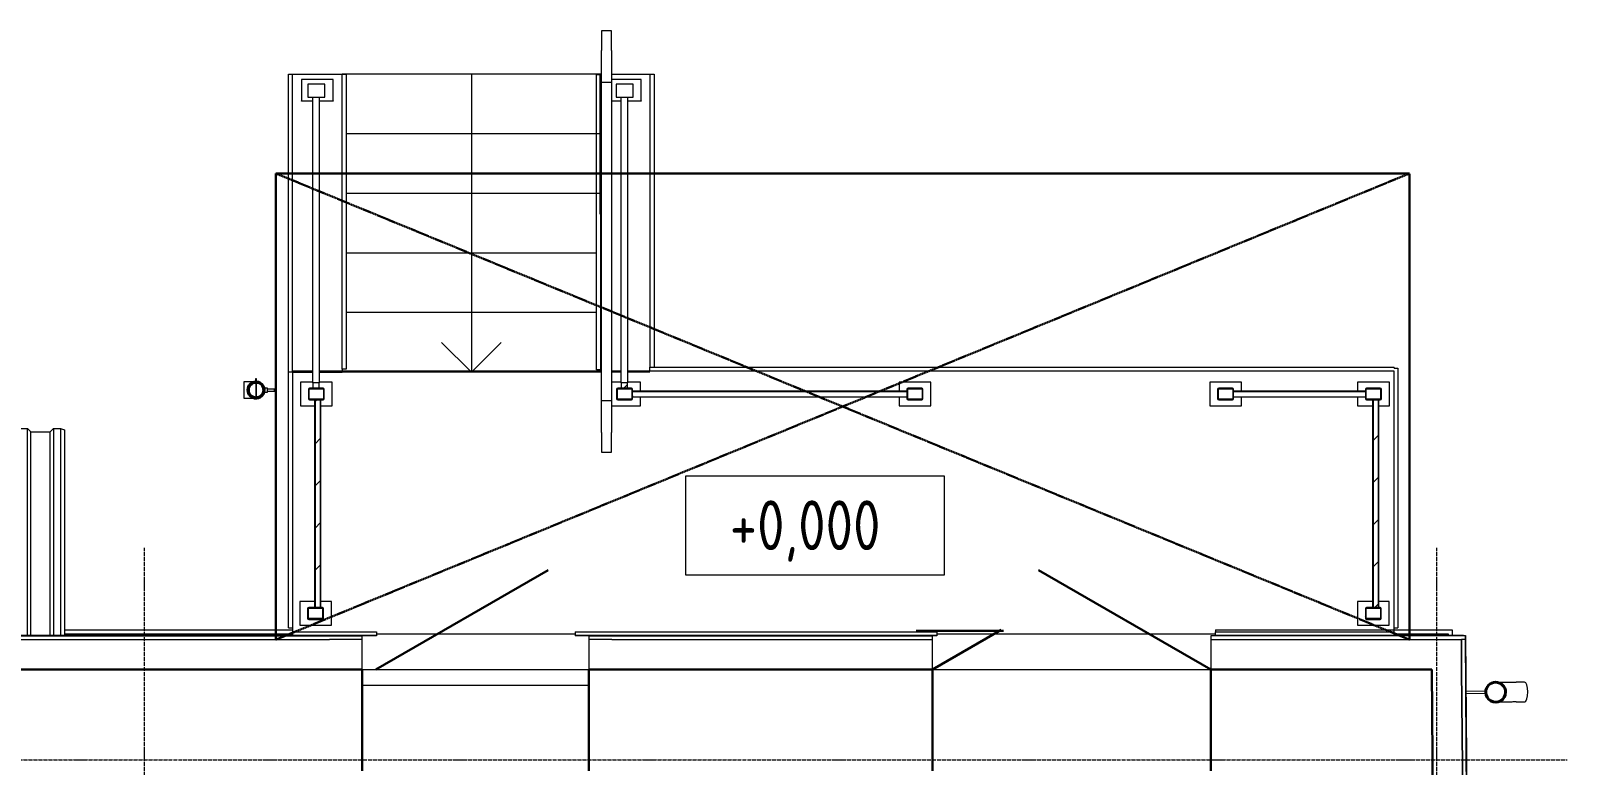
# Model space of a CAD drawing. Header units: millimetres. Extents: x 504091 to 2165846, y 135022 to 442887.
# Drawn here: x 754136 to 761863, y 313350 to 317045 of the extents above; entities that cross this region are included whole.
import ezdxf

# ---------------------------------------------------------------- set-up
doc = ezdxf.new("R2010")
doc.units = ezdxf.units.MM
for name, pattern in [('ADSK_Линия сетки', [25, 20, -2.5, 0, -2.5]), ('ADSK_Штриховая_ш3 п1_5', [4.5, 3, -1.5]), ('осеваяX2', [4, 2.5, -0.5, 0.5, -0.5])]:
    doc.linetypes.add(name, pattern=pattern)
for name, color, linetype, lineweight in [('Аннотация', 7, 'Continuous', 9), ('Двери', 7, 'Continuous', 20), ('Лестницы', 7, 'Continuous', 18), ('Обобщенные модели', 7, 'Continuous', 18), ('Ограждение', 7, 'Continuous', 18), ('Оси', 165, 'осеваяX2', 13), ('отметки', 7, 'Continuous', 20), ('Перекрытие', 7, 'Continuous', 18), ('Стены внутренние', 7, 'Continuous', 18), ('Стены наружные', 7, 'Continuous', 18), ('Стены несущие', 7, 'Continuous', 30), ('Стены отделка', 7, 'Continuous', 30), ('Стены штриховка', 7, 'Continuous', 18), ('Стрелки вверх', 7, 'Continuous', 18)]:
    doc.layers.add(name, color=color, linetype=linetype, lineweight=lineweight)
doc.layers.add('Линии', color=7, linetype='Continuous', lineweight=9, true_color=0x00a600)
doc.styles.add('ГОСТ 2.304', font='CS_Gost2304.shx')
pattern_1 = [(45, (0, 0), (-106.06602, 106.06602), [])]

# ---------------------------------------------------------------- blocks, each defined once
blk = doc.blocks.new('AC_Дверь_Однопольная_Стальная - 960х2080h ДН-3п-2587317-План 1-го этажа')
at = {"layer": 'Двери', "lineweight": 30}
blk.add_line((-500, 255), (366, 755), dxfattribs=at)
blk = doc.blocks.new('AC_Дверь_Двупольная_Стальная - 1360х2080h В_ДН-2л-2587304-План 1-го этажа')
at = {"layer": 'Двери', "lineweight": 30}
for p, q in [((700, 255), (-166, 755)), ((-700, 255), (-353.6, 455))]:
    blk.add_line(p, q, dxfattribs=at)
blk = doc.blocks.new('Водосток - Тип 1 _карниз больше 490мм_-5171559-План 1-го этажа')
at = {"layer": 'Обобщенные модели', "lineweight": 9}
h = blk.add_hatch(dxfattribs=at)
h.set_pattern_fill('FP_14', color=256, style=0, pattern_type=2)
h.set_pattern_definition([(134.537, (43058.06, -55833.66), (-106.91965, -105.20546), [])])
h.paths.add_polyline_path([(173.7, 148.9), (173.7, 171.1), (164.1, 191.2), (146.7, 205), (125, 210), (102.3, 204.3), (85.3, 190), (76.3, 171.1), (77.4, 146.5), (85.9, 128.8), (103.3, 115), (127.4, 110.6), (146.7, 115), (164.1, 128.8), (173.6, 148.5)])
at = {"layer": 'Обобщенные модели'}
for p, q in [((75, 306.2), (75, 263.6)), ((175, 263.6), (175, 306.2)), ((120, 109.1), (120, 11.1)), ((130, 11.1), (130, 109.1))]:
    blk.add_line(p, q, dxfattribs=at)
at = {"layer": 'Обобщенные модели', "flags": 128}
for points in [[(75, 173), (75, 174.3), (75, 177), (75, 179.8), (75, 182.9), (75, 186.2), (75, 189.7), (75, 193.4), (75, 197.2), (75, 201.3), (75, 205.5), (75, 209.9), (75, 214.4), (75, 219.1), (75, 224), (75, 229), (75, 234.1), (75, 239.3), (75, 244.6), (75, 250.1), (75, 255.6), (75, 261.3), (75, 263.6)], [(175, 263.6), (175, 258), (175, 252.4), (175, 246.9), (175, 241.5), (175, 236.2), (175, 231.1), (175, 226), (175, 221.1), (175, 216.4), (175, 211.8), (175, 207.3), (175, 203), (175, 198.9), (175, 194.9), (175, 191.2), (175, 187.6), (175, 184.3), (175, 181.1), (175, 178.1), (175, 175.4), (175, 173)]]:
    blk.add_lwpolyline(points, dxfattribs=at)
at = {"layer": 'Обобщенные модели'}
for start, end in [(90, 270), (270, 90)]:
    blk.add_arc((125, 160), 52, start, end, dxfattribs=at)
at = {"layer": 'Обобщенные модели', "lineweight": 40}
for start, end in [(90, 270), (270, 90)]:
    blk.add_arc((125, 160), 50, start, end, dxfattribs=at)
at = {"layer": 'Обобщенные модели'}
for start_param, end_param in [(4.712389, 6.283185), (3.141593, 4.712389)]:
    blk.add_ellipse((125, 306.2), major_axis=(-50, 0), ratio=0.309017, start_param=start_param, end_param=end_param, dxfattribs=at)
blk = doc.blocks.new('Roof Cladding - 833x50mm-V26-План 1-го этажа')
at = {"layer": 'Обобщенные модели'}
for p, q in [((47559.6, 44710.1), (47594.6, 44710.1)), ((47559.6, 43668.8), (47559.6, 44710.1)), ((47594.6, 44710.1), (47611.6, 44693.6)), ((47594.6, 43668.8), (47594.6, 44710.1)), ((47611.6, 44693.6), (47709.3, 44693.6)), ((47611.6, 43668.8), (47611.6, 44693.6)), ((47709.3, 44693.6), (47726.3, 44710.1)), ((47709.3, 43668.8), (47709.3, 44693.6)), ((47726.3, 44710.1), (47761.3, 44710.1)), ((47726.3, 43668.8), (47726.3, 44710.1)), ((47761.3, 44710.1), (47778.3, 44693.6)), ((47761.3, 43668.8), (47761.3, 44710.1)), ((47778.3, 44693.6), (47876, 44693.6)), ((47778.3, 43668.8), (47778.3, 44693.6)), ((47876, 44693.6), (47893, 44710.1)), ((47876, 43668.8), (47876, 44693.6)), ((47893, 44710.1), (47928, 44710.1)), ((47893, 43668.8), (47893, 44710.1)), ((47928, 44710.1), (47945, 44693.6)), ((47928, 43668.8), (47928, 44710.1)), ((47945, 44693.6), (48042.7, 44693.6)), ((47945, 43668.8), (47945, 44693.6)), ((48042.7, 44693.6), (48059.7, 44710.1)), ((48042.7, 43668.8), (48042.7, 44693.6)), ((48059.7, 44710.1), (48094.7, 44710.1)), ((48059.7, 43668.8), (48059.7, 44710.1)), ((48094.7, 44710.1), (48111.7, 44693.6)), ((48094.7, 43668.8), (48094.7, 44710.1)), ((48111.7, 44693.6), (48209.4, 44693.6)), ((48111.7, 43668.8), (48111.7, 44693.6)), ((48209.4, 44693.6), (48226.4, 44710.1)), ((48209.4, 43668.8), (48209.4, 44693.6)), ((48226.4, 44710.1), (48261.4, 44710.1)), ((48226.4, 43668.8), (48226.4, 44710.1)), ((48261.4, 44710.1), (48278.4, 44693.6)), ((48261.4, 43668.8), (48261.4, 44710.1)), ((48278.4, 44693.6), (48376.1, 44693.6)), ((48278.4, 43668.8), (48278.4, 44693.6)), ((48376.1, 44693.6), (48393.1, 44710.1)), ((48376.1, 43668.8), (48376.1, 44693.6)), ((48393.1, 44710.1), (48428.1, 44710.1)), ((48393.1, 44710.1), (48393.1, 43668.8)), ((48428.1, 44710.1), (48448.1, 44703.3)), ((48428.1, 44710.1), (48428.1, 43668.8)), ((48448.1, 44703.3), (48448.1, 43668.8))]:
    blk.add_line(p, q, dxfattribs=at)
blk = doc.blocks.new('TN_ПВС 125-82_Водосточная труба - TN_ПВС 125-82_Водосточная труба-V31-План 1-го этажа')
at = {"layer": 'Обобщенные модели', "lineweight": 9}
h = blk.add_hatch(dxfattribs=at)
h.set_pattern_fill('FP_21', color=256, style=0, pattern_type=2)
h.set_pattern_definition([(135, (44904.02, -49410.98), (-106.06602, -106.06602), [])])
h.paths.add_polyline_path([(41.1, 0), (35.6, 20.5), (19.4, 35.9), (-0.4, 41), (-21.9, 34.3), (-35.9, 19.4), (-41.1, 0), (-35.6, -20.5), (-19.4, -35.9), (0, -41.1), (22, -34.1), (35.9, -19.4), (41, -0.3)])
h.paths.add_polyline_path([(38.8, 0), (33.6, -19.4), (19.4, -33.6), (0, -38.8), (-21, -32), (-33.9, -18.4), (-38.8, 0), (-32.5, 20.5), (-19.4, 33.6), (0, 38.8), (20.5, 32.5), (33.6, 19.4), (38, 3.1)])
at = {"layer": 'Обобщенные модели', "lineweight": 40}
for radius, start, end in [(41.1, 360, 180), (41.1, 180, 360), (38.8, 0, 180), (38.8, 180, 0)]:
    blk.add_arc((0, 0), radius, start, end, dxfattribs=at)
blk = doc.blocks.new('_ Хомут универсальный - _ Хомут универсальный-V32-План 1-го этажа')
at = {"layer": 'Обобщенные модели'}
for p, q in [((-5, 93.3), (-5, 56.8)), ((5, 93.3), (-5, 93.3)), ((5, 56.8), (5, 93.3)), ((-43.2, 2.5), (-56.9, 2.5)), ((-56.9, 2.5), (-56.9, -2.1)), ((10, 56.8), (-10, 56.8)), ((-10, 56.8), (-10, 42.1)), ((10, 42.2), (10, 56.8)), ((-56.9, -2.1), (-43.2, -2.1))]:
    blk.add_line(p, q, dxfattribs=at)
for centre, radius, start, end in [((0, 0.1), 43.3, 182.99198, 76.58706), ((0, 0), 43.3, 103.34723, 176.68986), ((0, 0), 41, 151.03711, 178.96289), ((0, 0), 41, 121.03711, 148.96289), ((0, 0), 41, 91.03711, 118.96289), ((0, 0), 41, 61.03711, 88.96289), ((0, 0), 41, 31.03711, 58.96289), ((0, 0), 41, 1.03711, 28.96289), ((0, 0), 41, 181.03711, 208.96289), ((0, 0), 41, 211.03711, 238.96289), ((0, 0), 41, 241.03711, 268.96289), ((0, 0), 41, 271.03711, 298.96289), ((0, 0), 41, 301.03711, 328.96289), ((0, 0), 41, 331.03711, 358.96289)]:
    blk.add_arc(centre, radius, start, end, dxfattribs=at)
blk = doc.blocks.new('_ Водосточный слив с хомутом универсальным - _ Водосточный слив с хомутом универсальным-V33-План 1-го этажа')
at = {"layer": 'Обобщенные модели'}
for p, q in [((-13.7, 41.1), (-61, 41.1)), ((0, -38.8), (0, 38.8)), ((0, 38.8), (0, -38.8)), ((-61, -41.1), (-13.7, -41.1))]:
    blk.add_line(p, q, dxfattribs=at)
at = {"layer": 'Обобщенные модели', "flags": 128}
blk.add_lwpolyline([(-61, 41.1), (-61, 39.9), (-61, 36.4), (-61, 30.8), (-61, 23.3), (-61, 14.6), (-61, 5), (-61, -5), (-61, -14.6), (-61, -23.3), (-61, -30.8), (-61, -36.4), (-61, -39.9), (-61, -41.1)], dxfattribs=at)
at = {"layer": 'Обобщенные модели'}
for start, end in [(92.78011, 180), (180, 346.71603), (13.28397, 86.67726)]:
    blk.add_arc((0, 0), 43.6, start, end, dxfattribs=at)
blk = doc.blocks.new('Ограждение крыльца 3 - Ограждение крыльца 1-1930270-План 1-го этажа')
at = {"layer": 'Ограждение'}
h = blk.add_hatch(dxfattribs=at)
h.set_pattern_fill('FP_20', color=256, style=0, pattern_type=2)
h.set_pattern_definition(pattern_1)
h.paths.add_polyline_path([(49736.6, 44854.4), (49748.6, 44854.4), (49748.6, 44858.4), (49679.9, 44858.4), (49679.9, 44854.4), (49736.5, 44854.4)])
h.paths.add_polyline_path([(49674.2, 44860), (49678.2, 44860), (49678.2, 44908.7), (49674.2, 44908.7), (49674.2, 44873.3)])
h.paths.add_polyline_path([(49679.9, 44854.4), (49678.2, 44859), (49674.2, 44860), (49675.9, 44856)])
h.paths.add_polyline_path([(49754.2, 44860), (49754.2, 44908.7), (49750.2, 44908.7), (49750.2, 44860)])
h.paths.add_polyline_path([(49748.6, 44854.4), (49752.6, 44856), (49754.2, 44860), (49749.6, 44858.4)])
h.paths.add_polyline_path([(49679.9, 44914.4), (49679.9, 44910.4), (49748.6, 44910.4), (49748.6, 44914.4), (49696.9, 44914.4)])
h.paths.add_polyline_path([(49674.2, 44908.7), (49678.9, 44910.4), (49679.9, 44914.4), (49675.9, 44912.7), (49674.9, 44910.4)])
h.paths.add_polyline_path([(49754.2, 44908.7), (49752.6, 44912.7), (49748.6, 44914.4), (49750.2, 44909.7), (49752.6, 44909.1)])
h = blk.add_hatch(dxfattribs=at)
h.set_pattern_fill('FP_20', color=256, style=0, pattern_type=2)
h.set_pattern_definition(pattern_1)
h.paths.add_polyline_path([(51304.2, 44860), (51304.2, 44908.7), (51300.2, 44908.7), (51300.2, 44860)])
h.paths.add_polyline_path([(51298.6, 44854.4), (51302.6, 44856), (51304.2, 44860), (51299.6, 44858.4)])
h.paths.add_polyline_path([(51298.6, 44854.4), (51298.6, 44858.4), (51229.9, 44858.4), (51229.9, 44854.4)])
h.paths.add_polyline_path([(51224.2, 44860), (51228.2, 44860), (51228.2, 44908.7), (51224.2, 44908.7), (51224.2, 44869.7)])
h.paths.add_polyline_path([(51229.9, 44854.4), (51228.2, 44859), (51224.2, 44860), (51225.9, 44856), (51228.7, 44854.8)])
h.paths.add_polyline_path([(51298.6, 44914.4), (51229.9, 44914.4), (51229.9, 44910.4), (51298.6, 44910.4)])
h.paths.add_polyline_path([(51304.2, 44908.7), (51302.6, 44912.7), (51298.6, 44914.4), (51300.2, 44909.7), (51302.6, 44909.1)])
h.paths.add_polyline_path([(51224.2, 44908.7), (51228.9, 44910.4), (51229.9, 44914.4), (51225.9, 44912.7), (51224.9, 44910.4)])
h = blk.add_hatch(dxfattribs=at)
h.set_pattern_fill('FP_20', color=256, style=0, pattern_type=2)
h.set_pattern_definition(pattern_1)
h.paths.add_polyline_path([(51246.9, 44914.4), (51278.9, 44914.4), (51278.9, 44941.3), (51246.9, 44941.3)])
h = blk.add_hatch(dxfattribs=at)
h.set_pattern_fill('FP_20', color=256, style=0, pattern_type=2)
h.set_pattern_definition(pattern_1)
h.paths.add_polyline_path([(52689.9, 44854.4), (52758.6, 44854.4), (52758.6, 44858.4), (52689.9, 44858.4)])
h.paths.add_polyline_path([(52684.2, 44860), (52688.2, 44860), (52688.2, 44908.7), (52684.2, 44908.7), (52684.2, 44869.5)])
h.paths.add_polyline_path([(52689.9, 44854.4), (52688.2, 44859), (52684.2, 44860), (52685.9, 44856)])
h.paths.add_polyline_path([(52764.2, 44860), (52764.2, 44908.7), (52760.2, 44908.7), (52760.2, 44860)])
h.paths.add_polyline_path([(52758.6, 44854.4), (52762.6, 44856), (52764.2, 44860), (52759.6, 44858.4)])
h.paths.add_polyline_path([(52758.6, 44914.4), (52689.9, 44914.4), (52689.9, 44910.4), (52758.6, 44910.4)])
h.paths.add_polyline_path([(52764.2, 44908.7), (52762.6, 44912.7), (52758.6, 44914.4), (52760.2, 44909.7)])
h.paths.add_polyline_path([(52684.2, 44908.7), (52688.9, 44910.4), (52689.9, 44914.4), (52685.9, 44912.7), (52684.9, 44910.4)])
h = blk.add_hatch(dxfattribs=at)
h.set_pattern_fill('FP_20', color=256, style=0, pattern_type=2)
h.set_pattern_definition(pattern_1)
h.paths.add_polyline_path([(55026.9, 44854.4), (55064.5, 44854.4), (55064.5, 44858.4), (54995.8, 44858.4), (54995.8, 44854.4), (55026.7, 44854.4)])
h.paths.add_polyline_path([(55070.1, 44860), (55070.1, 44908.7), (55066.1, 44908.7), (55066.1, 44860)])
h.paths.add_polyline_path([(55064.5, 44854.4), (55068.5, 44856), (55070.1, 44860), (55065.5, 44858.4)])
h.paths.add_polyline_path([(54990.1, 44860), (54994.1, 44860), (54994.1, 44908.7), (54990.1, 44908.7), (54990.1, 44869.7)])
h.paths.add_polyline_path([(54995.8, 44854.4), (54994.1, 44859), (54990.1, 44860), (54991.8, 44856), (54994.6, 44854.8)])
h.paths.add_polyline_path([(54995.8, 44914.4), (54995.8, 44910.4), (55064.5, 44910.4), (55064.5, 44914.4), (55014.5, 44914.4)])
h.paths.add_polyline_path([(54990.1, 44908.7), (54994.7, 44910.4), (54994.6, 44913.9), (54991.8, 44912.7), (54990.8, 44910.4)])
h.paths.add_polyline_path([(55070.1, 44908.7), (55068.5, 44912.7), (55064.5, 44914.4), (55066.1, 44909.7)])
h = blk.add_hatch(dxfattribs=at)
h.set_pattern_fill('FP_20', color=256, style=0, pattern_type=2)
h.set_pattern_definition(pattern_1)
h.paths.add_polyline_path([(49735.2, 43809.3), (49735.2, 44854.4), (49708.2, 44854.4), (49708.2, 43809.3)])
h = blk.add_hatch(dxfattribs=at)
h.set_pattern_fill('FP_20', color=256, style=0, pattern_type=2)
h.set_pattern_definition(pattern_1)
h.paths.add_polyline_path([(55028, 43809.3), (55055, 43809.3), (55055, 44854.4), (55028, 44854.4), (55028, 44010.3)])
h = blk.add_hatch(dxfattribs=at)
h.set_pattern_fill('FP_20', color=256, style=0, pattern_type=2)
h.set_pattern_definition(pattern_1)
h.paths.add_polyline_path([(49736.6, 43750.9), (49744.3, 43750.9), (49744.3, 43754.9), (49675.6, 43754.9), (49675.6, 43750.9), (49736.6, 43750.9)])
h.paths.add_polyline_path([(49749.9, 43756.5), (49749.9, 43805.2), (49745.9, 43805.2), (49745.9, 43756.5)])
h.paths.add_polyline_path([(49744.3, 43750.9), (49748.3, 43752.5), (49749.9, 43756.5), (49745.3, 43754.9)])
h.paths.add_polyline_path([(49669.9, 43756.5), (49673.9, 43756.5), (49673.9, 43805.2), (49669.9, 43805.2), (49669.9, 43794.6)])
h.paths.add_polyline_path([(49675.6, 43750.9), (49673.9, 43755.5), (49669.9, 43756.5), (49671.6, 43752.5), (49674.4, 43751.4)])
h.paths.add_polyline_path([(49744.3, 43810.9), (49735.2, 43810.4), (49734.2, 43809.3), (49708.2, 43809.3), (49707.1, 43810.9), (49675.6, 43810.9), (49675.6, 43806.9), (49744.3, 43806.9), (49744.3, 43809.3)])
h.paths.add_polyline_path([(49749.9, 43805.2), (49748.1, 43809.3), (49744.3, 43810.9), (49745.9, 43806.3)])
h.paths.add_polyline_path([(49669.9, 43805.2), (49674.5, 43806.9), (49675.6, 43810.9), (49671.6, 43809.2), (49670.6, 43806.9)])
h = blk.add_hatch(dxfattribs=at)
h.set_pattern_fill('FP_20', color=256, style=0, pattern_type=2)
h.set_pattern_definition(pattern_1)
h.paths.add_polyline_path([(55069.7, 43756.5), (55069.7, 43805.2), (55065.7, 43805.2), (55065.7, 43756.5)])
h.paths.add_polyline_path([(55064.1, 43750.9), (55068.1, 43752.5), (55069.7, 43756.5), (55065.1, 43754.9)])
h.paths.add_polyline_path([(55064.1, 43750.9), (55064.1, 43754.9), (54995.4, 43754.9), (54995.4, 43750.9), (55014.5, 43750.9)])
h.paths.add_polyline_path([(54989.7, 43756.5), (54993.7, 43756.5), (54993.7, 43805.2), (54989.7, 43805.2)])
h.paths.add_polyline_path([(54995.4, 43750.9), (54993.7, 43755.5), (54989.7, 43756.5), (54991.4, 43752.5), (54994.2, 43751.4)])
h.paths.add_polyline_path([(55064.1, 43810.9), (55055, 43810.4), (55054, 43809.3), (55028, 43809.3), (55026.9, 43810.9), (54995.4, 43810.9), (54995.4, 43806.9), (55064.1, 43806.9), (55064.1, 43809.3)])
h.paths.add_polyline_path([(55069.7, 43805.2), (55067.9, 43809.3), (55064.1, 43810.9), (55065.7, 43806.3), (55068.1, 43805.7)])
h.paths.add_polyline_path([(54989.7, 43805.2), (54994.3, 43806.9), (54994.2, 43810.4), (54991.4, 43809.2), (54990.4, 43806.9)])
for p, q in [((51198.9, 46711.6), (51148.9, 46711.6)), ((51148.9, 46711.6), (51148.9, 46611.6)), ((51198.9, 46611.6), (51198.9, 46711.6)), ((51148.9, 46451.6), (51148.9, 46611.6)), ((51198.9, 46611.6), (51198.9, 46451.6)), ((49798.3, 46466.6), (49638.9, 46466.6)), ((49638.9, 46466.6), (49638.9, 46359.7)), ((49756.7, 46442.8), (49671.6, 46442.8)), ((49671.6, 46442.8), (49671.6, 46377.3)), ((49756.7, 46377.3), (49756.7, 46442.8)), ((49798.3, 46359.7), (49798.3, 46466.6)), ((51148.9, 44851.3), (51148.9, 46451.6)), ((51198.9, 46451.6), (51148.9, 46451.6)), ((51348.3, 46466.6), (51198.9, 46466.6)), ((51198.9, 46451.6), (51198.9, 44851.3)), ((51306.7, 46442.8), (51221.6, 46442.8)), ((51221.6, 46442.8), (51221.6, 46377.3)), ((51306.7, 46377.3), (51306.7, 46442.8)), ((51348.3, 46359.7), (51348.3, 46466.6)), ((49671.6, 46377.3), (49756.7, 46377.3)), ((49696.9, 44941.3), (49696.9, 46377.3)), ((49728.9, 46377.3), (49728.9, 44941.3)), ((51221.6, 46377.3), (51306.7, 46377.3)), ((51246.9, 44941.3), (51246.9, 46377.3)), ((51278.9, 46377.3), (51278.9, 44941.3)), ((49638.9, 46359.7), (49696.9, 46359.7)), ((49638.9, 46357), (49638.9, 46359.7)), ((49696.9, 46357), (49638.9, 46357)), ((49728.9, 46359.7), (49798.3, 46359.7)), ((49798.3, 46357), (49728.9, 46357)), ((49798.3, 46359.7), (49798.3, 46357)), ((51198.9, 46359.7), (51246.9, 46359.7)), ((51246.9, 46357), (51198.9, 46357)), ((51278.9, 46359.7), (51348.3, 46359.7)), ((51348.3, 46357), (51278.9, 46357)), ((51348.3, 46359.7), (51348.3, 46357)), ((49696.9, 44944.4), (49634.9, 44944.4)), ((49634.9, 44944.4), (49634.9, 44824.4)), ((49794.2, 44944.4), (49728.9, 44944.4)), ((49794.2, 44824.4), (49794.2, 44944.4)), ((51246.9, 44944.4), (51198.9, 44944.4)), ((51344.2, 44944.4), (51278.9, 44944.4)), ((51304.4, 44899.5), (51304.4, 44895.4)), ((51304.4, 44899.5), (52684.2, 44899.5)), ((51304.4, 44874.5), (51304.4, 44895.4)), ((52684.2, 44895.4), (51304.4, 44895.4)), ((51344.2, 44899.4), (51344.2, 44944.4)), ((52804.2, 44944.4), (52644.9, 44944.4)), ((52644.9, 44944.4), (52644.9, 44899.4)), ((52804.2, 44824.4), (52804.2, 44944.4)), ((54366.3, 44944.4), (54206.9, 44944.4)), ((54206.9, 44944.4), (54206.9, 44824.4)), ((54326.3, 44899.5), (54990.1, 44899.5)), ((54990.1, 44895.4), (54326.3, 44895.4)), ((54366.3, 44899.4), (54366.3, 44944.4)), ((55110.1, 44944.4), (54950.7, 44944.4)), ((54950.7, 44944.4), (54950.7, 44899.4)), ((55110.1, 44824.4), (55110.1, 44944.4)), ((49634.9, 44824.4), (49706.8, 44824.4)), ((49706.7, 43810.9), (49706.7, 44854.4)), ((49736.6, 44824.4), (49794.2, 44824.4)), ((49736.7, 43809.3), (49736.7, 44854.4)), ((51148.9, 44691.3), (51148.9, 44851.3)), ((51148.9, 44851.3), (51198.9, 44851.3)), ((51198.9, 44851.3), (51198.9, 44691.3)), ((51198.9, 44824.4), (51344.2, 44824.4)), ((51304.4, 44874.5), (51304.4, 44869.5)), ((51304.4, 44869.5), (52684.2, 44869.5)), ((51344.2, 44824.4), (51344.2, 44869.7)), ((52644.9, 44869.7), (52644.9, 44824.4)), ((52644.9, 44824.4), (52804.2, 44824.4)), ((54206.9, 44824.4), (54366.3, 44824.4)), ((54326.3, 44869.5), (54990.1, 44869.5)), ((54366.3, 44824.4), (54366.3, 44869.7)), ((54950.7, 44869.7), (54950.7, 44824.4)), ((54950.7, 44824.4), (55026.6, 44824.4)), ((55026.5, 43810.9), (55026.5, 44854.4)), ((55056.4, 44824.4), (55110.1, 44824.4)), ((55056.5, 43809.3), (55056.5, 44854.4)), ((51148.9, 44691.3), (51148.9, 44591.3)), ((51198.9, 44591.3), (51198.9, 44691.3)), ((51148.9, 44591.3), (51198.9, 44591.3)), ((49706.8, 43840.9), (49630.5, 43840.9)), ((49630.5, 43840.9), (49630.5, 43720.9)), ((49789.9, 43840.9), (49736.6, 43840.9)), ((49789.9, 43720.9), (49789.9, 43840.9)), ((55026.6, 43840.9), (54950.3, 43840.9)), ((54950.3, 43840.9), (54950.3, 43720.9)), ((55109.7, 43840.9), (55056.4, 43840.9)), ((55109.7, 43720.9), (55109.7, 43840.9)), ((49630.5, 43720.9), (49789.9, 43720.9)), ((54950.3, 43720.9), (55109.7, 43720.9))]:
    blk.add_line(p, q, dxfattribs=at)
at = {"layer": 'Ограждение', "lineweight": 18}
for p, q in [((49674.2, 44908.7), (49674.2, 44860)), ((49678.2, 44860), (49678.2, 44908.7)), ((49748.6, 44914.4), (49679.9, 44914.4)), ((49679.9, 44910.4), (49748.6, 44910.4)), ((49696.9, 44941.3), (49696.9, 44914.4)), ((49728.9, 44941.3), (49696.9, 44941.3)), ((49696.9, 44914.4), (49728.9, 44914.4)), ((49728.9, 44914.4), (49728.9, 44941.3)), ((49750.2, 44908.7), (49750.2, 44860)), ((49754.2, 44860), (49754.2, 44908.7)), ((51224.2, 44908.7), (51224.2, 44860)), ((51228.2, 44860), (51228.2, 44908.7)), ((51298.6, 44914.4), (51229.9, 44914.4)), ((51229.9, 44910.4), (51298.6, 44910.4)), ((51246.9, 44941.3), (51246.9, 44914.4)), ((51278.9, 44941.3), (51246.9, 44941.3)), ((51246.9, 44914.4), (51278.9, 44914.4)), ((51278.9, 44914.4), (51278.9, 44941.3)), ((51300.2, 44908.7), (51300.2, 44860)), ((51304.2, 44860), (51304.2, 44908.7)), ((52684.2, 44908.7), (52684.2, 44860)), ((52688.2, 44860), (52688.2, 44908.7)), ((52758.6, 44914.4), (52689.9, 44914.4)), ((52689.9, 44910.4), (52758.6, 44910.4)), ((52760.2, 44908.7), (52760.2, 44860)), ((52764.2, 44860), (52764.2, 44908.7)), ((54246.3, 44908.7), (54246.3, 44860)), ((54250.3, 44860), (54250.3, 44908.7)), ((54320.6, 44914.4), (54252, 44914.4)), ((54252, 44910.4), (54320.6, 44910.4)), ((54322.3, 44908.7), (54322.3, 44860)), ((54326.3, 44860), (54326.3, 44908.7)), ((54990.1, 44908.7), (54990.1, 44860)), ((54994.1, 44860), (54994.1, 44908.7)), ((55064.5, 44914.4), (54995.8, 44914.4)), ((54995.8, 44910.4), (55064.5, 44910.4)), ((55066.1, 44908.7), (55066.1, 44860)), ((55070.1, 44860), (55070.1, 44908.7)), ((49748.6, 44858.4), (49679.9, 44858.4)), ((49679.9, 44854.4), (49748.6, 44854.4)), ((49735.2, 44854.4), (49708.2, 44854.4)), ((49708.2, 44854.4), (49708.2, 43809.3)), ((49735.2, 43809.3), (49735.2, 44854.4)), ((51298.6, 44858.4), (51229.9, 44858.4)), ((51229.9, 44854.4), (51298.6, 44854.4)), ((52758.6, 44858.4), (52689.9, 44858.4)), ((52689.9, 44854.4), (52758.6, 44854.4)), ((54320.6, 44858.4), (54252, 44858.4)), ((54252, 44854.4), (54320.6, 44854.4)), ((55064.5, 44858.4), (54995.8, 44858.4)), ((54995.8, 44854.4), (55064.5, 44854.4)), ((55055, 44854.4), (55028, 44854.4)), ((55028, 44854.4), (55028, 43809.3)), ((55055, 43809.3), (55055, 44854.4)), ((49669.9, 43805.2), (49669.9, 43756.5)), ((49673.9, 43756.5), (49673.9, 43805.2)), ((49744.3, 43810.9), (49675.6, 43810.9)), ((49675.6, 43806.9), (49744.3, 43806.9)), ((49744.3, 43754.9), (49675.6, 43754.9)), ((49675.6, 43750.9), (49744.3, 43750.9)), ((49708.2, 43809.3), (49735.2, 43809.3)), ((49745.9, 43805.2), (49745.9, 43756.5)), ((49749.9, 43756.5), (49749.9, 43805.2)), ((54989.7, 43805.2), (54989.7, 43756.5)), ((54993.7, 43756.5), (54993.7, 43805.2)), ((55064.1, 43810.9), (54995.4, 43810.9)), ((54995.4, 43806.9), (55064.1, 43806.9)), ((55064.1, 43754.9), (54995.4, 43754.9)), ((54995.4, 43750.9), (55064.1, 43750.9)), ((55028, 43809.3), (55055, 43809.3)), ((55065.7, 43805.2), (55065.7, 43756.5)), ((55069.7, 43756.5), (55069.7, 43805.2))]:
    blk.add_line(p, q, dxfattribs=at)
for centre, radius, start, end in [((49679.9, 44908.7), 5.66, 90, 180), ((49679.9, 44908.7), 1.66, 90, 180), ((49748.6, 44908.7), 5.66, 0, 90), ((49748.6, 44908.7), 1.66, 0, 90), ((51229.9, 44908.7), 5.66, 90, 180), ((51229.9, 44908.7), 1.66, 90, 180), ((51298.6, 44908.7), 5.66, 0, 90), ((51298.6, 44908.7), 1.66, 0, 90), ((52689.9, 44908.7), 5.66, 90, 180), ((52689.9, 44908.7), 1.66, 90, 180), ((52758.6, 44908.7), 5.66, 0, 90), ((52758.6, 44908.7), 1.66, 0, 90), ((54252, 44908.7), 5.66, 90, 180), ((54252, 44908.7), 1.66, 90, 180), ((54320.6, 44908.7), 5.66, 0, 90), ((54320.6, 44908.7), 1.66, 0, 90), ((54995.8, 44908.7), 5.66, 90, 180), ((54995.8, 44908.7), 1.66, 90, 180), ((55064.5, 44908.7), 5.66, 0, 90), ((55064.5, 44908.7), 1.66, 0, 90), ((49679.9, 44860), 5.66, 180, 270), ((49679.9, 44860), 1.66, 180, 270), ((49748.6, 44860), 5.66, 270, 0), ((49748.6, 44860), 1.66, 270, 0), ((51229.9, 44860), 5.66, 180, 270), ((51229.9, 44860), 1.66, 180, 270), ((51298.6, 44860), 5.66, 270, 0), ((51298.6, 44860), 1.66, 270, 0), ((52689.9, 44860), 5.66, 180, 270), ((52689.9, 44860), 1.66, 180, 270), ((52758.6, 44860), 5.66, 270, 0), ((52758.6, 44860), 1.66, 270, 0), ((54252, 44860), 5.66, 180, 270), ((54252, 44860), 1.66, 180, 270), ((54320.6, 44860), 5.66, 270, 0), ((54320.6, 44860), 1.66, 270, 0), ((54995.8, 44860), 5.66, 180, 270), ((54995.8, 44860), 1.66, 180, 270), ((55064.5, 44860), 5.66, 270, 0), ((55064.5, 44860), 1.66, 270, 0), ((49675.6, 43805.2), 5.66, 90, 180), ((49675.6, 43756.5), 5.66, 180, 270), ((49675.6, 43805.2), 1.66, 90, 180), ((49675.6, 43756.5), 1.66, 180, 270), ((49744.3, 43805.2), 5.66, 0, 90), ((49744.3, 43805.2), 1.66, 0, 90), ((49744.3, 43756.5), 5.66, 270, 0), ((49744.3, 43756.5), 1.66, 270, 0), ((54995.4, 43805.2), 5.66, 90, 180), ((54995.4, 43756.5), 5.66, 180, 270), ((54995.4, 43805.2), 1.66, 90, 180), ((54995.4, 43756.5), 1.66, 180, 270), ((55064.1, 43805.2), 5.66, 0, 90), ((55064.1, 43805.2), 1.66, 0, 90), ((55064.1, 43756.5), 5.66, 270, 0), ((55064.1, 43756.5), 1.66, 270, 0)]:
    blk.add_arc(centre, radius, start, end, dxfattribs=at)
blk = doc.blocks.new('Высотные отметки - Рамка-12095-План 1-го этажа')
at = {"layer": 'Аннотация', "lineweight": 20}
for p, q in [((-6.5, 0), (-6.5, 5)), ((-6.5, 5), (6.5, 5)), ((6.5, 5), (6.5, 0)), ((6.5, 0), (-6.5, 0))]:
    blk.add_line(p, q, dxfattribs=at)

msp = doc.modelspace()

# ---------------------------------------------------------------- linework, layer by layer
at = {"layer": 'Лестницы'}
for p, q in [((757001.637, 316827.043), (755701.637, 316827.043)), ((757001.637, 316827.043), (755701.637, 316827.043)), ((757001.637, 316527.043), (755721.637, 316527.043)), ((757001.637, 316527.043), (755721.637, 316527.043)), ((757001.637, 316227.043), (755721.637, 316227.043)), ((757001.637, 316227.043), (755721.637, 316227.043)), ((756981.637, 315927.043), (755721.637, 315927.043)), ((756981.637, 315927.043), (755721.637, 315927.043)), ((756981.637, 315627.043), (755721.637, 315627.043)), ((756981.637, 315627.043), (755721.637, 315627.043)), ((757001.637, 315327.043), (755701.637, 315327.043))]:
    msp.add_line(p, q, dxfattribs=at)
at = {"layer": 'Линии', "color": 7, "linetype": 'ADSK_Штриховая_ш3 п1_5', "lineweight": 30}
for p, q in [((755369.0577, 316327.043), (755369.0577, 313982.325)), ((761069.0577, 316327.043), (755369.0577, 316327.043)), ((761069.0577, 316327.043), (755369.0577, 313982.325)), ((755369.0577, 316327.043), (761069.0577, 313982.325)), ((761069.0577, 313982.325), (761069.0577, 316327.043)), ((758587.9941, 314027.043), (759027.9941, 314027.043))]:
    msp.add_line(p, q, dxfattribs=at)
at = {"layer": 'Оси', "linetype": 'ADSK_Линия сетки'}
for p, q in [((754707.643, 263323.4727), (754707.643, 314443.584)), ((761207.643, 263323.4727), (761207.643, 314443.584)), ((694211.5079, 313378.5198), (761862.9306, 313378.5198))]:
    msp.add_line(p, q, dxfattribs=at)
at = {"layer": 'Перекрытие'}
for p, q in [((755554.9408, 315332.325), (755451.637, 315332.325)), ((755451.637, 315332.325), (755451.637, 314032.325)), ((757006.9408, 315332.325), (755586.9408, 315332.325)), ((757104.9408, 315332.325), (757056.9408, 315332.325)), ((757249.137, 315332.325), (757136.9408, 315332.325)), ((760991.637, 314002.325), (760991.637, 314042.325)), ((755802.0637, 313832.325), (756942.0637, 313832.325)), ((758670.0777, 313832.325), (760070.0777, 313832.325)), ((756942.0637, 313752.325), (755802.0637, 313752.325))]:
    msp.add_line(p, q, dxfattribs=at)
at = {"layer": 'Стены внутренние'}
for p, q in [((755451.637, 315332.325), (755451.637, 316827.043)), ((755451.637, 316827.043), (755701.637, 316827.043)), ((756999.137, 316121.8159), (756999.137, 316827.043)), ((756999.137, 316827.043), (757006.9408, 316827.043)), ((757056.9408, 316827.043), (757249.137, 316827.043)), ((757249.137, 316827.043), (757249.137, 315352.325)), ((755701.637, 315342.325), (755701.637, 315332.325)), ((756999.137, 315332.325), (756999.137, 315339.825)), ((755451.637, 315327.043), (755554.9408, 315327.043)), ((755586.9408, 315327.043), (755701.637, 315327.043)), ((757006.9408, 315327.043), (756999.137, 315327.043)), ((757104.9408, 315327.043), (757056.9408, 315327.043)), ((757249.137, 315327.043), (757136.9408, 315327.043))]:
    msp.add_line(p, q, dxfattribs=at)
at = {"layer": 'Стены наружные'}
for p, q in [((755431.637, 314042.325), (755431.637, 316827.043)), ((755431.637, 316827.043), (755451.637, 316827.043)), ((755701.637, 315342.325), (755701.637, 316827.043)), ((755701.637, 316827.043), (755721.637, 316827.043)), ((755721.637, 316827.043), (755721.637, 315342.325)), ((756981.637, 316527.043), (756981.637, 316824.543)), ((756981.637, 316824.543), (756999.137, 316824.543)), ((757251.637, 315352.325), (757251.637, 316827.043)), ((757251.637, 316827.043), (757271.637, 316827.043)), ((757271.637, 316827.043), (757271.637, 315352.325)), ((756981.637, 316227.043), (756981.637, 316525.6065)), ((756981.637, 315339.825), (756981.637, 316226.67)), ((757001.637, 316121.8159), (757001.637, 315339.825)), ((755721.637, 315342.325), (755701.637, 315342.325)), ((757001.637, 315339.825), (756981.637, 315339.825)), ((757249.137, 315352.325), (760991.637, 315352.325)), ((757249.137, 315332.325), (757249.137, 315352.325)), ((760991.637, 315347.043), (760991.637, 315352.325)), ((760991.637, 315347.043), (761011.637, 315347.043)), ((761011.637, 315347.043), (761011.637, 314042.325)), ((755451.637, 315327.043), (755431.637, 315327.043)), ((760991.637, 315332.325), (757249.137, 315332.325)), ((760991.637, 314042.325), (760991.637, 315332.325)), ((754306.1773, 314032.325), (755451.637, 314032.325)), ((755431.637, 314042.325), (755451.637, 314042.325)), ((755451.637, 314032.325), (755451.637, 314003.325)), ((760094.4663, 314032.325), (761284.3854, 314032.325)), ((760094.4663, 314032.325), (760094.4663, 314022.2956)), ((760991.637, 314042.325), (761011.637, 314042.325)), ((761284.3854, 314032.325), (761284.6293, 314002.325)), ((754306.1773, 314012.325), (755451.637, 314012.325)), ((755451.637, 314022.325), (755874.0637, 314022.325)), ((755874.0637, 314002.325), (755802.0637, 314002.325)), ((755874.0637, 314022.325), (755874.0637, 314002.325)), ((755874.0637, 314012.325), (756874.0637, 314012.325)), ((756874.0637, 314022.325), (758693.0777, 314022.325)), ((756874.0637, 314022.325), (756874.0637, 314002.325)), ((756942.0637, 314002.325), (756874.0637, 314002.325)), ((758693.0777, 314002.325), (758670.0777, 314002.325)), ((758693.0777, 314022.325), (758693.0777, 314002.325)), ((758693.0777, 314012.325), (760093.0777, 314012.325)), ((760093.0777, 314022.325), (760990.6871, 314022.325)), ((760093.0777, 314022.325), (760093.0777, 314002.325)), ((760990.6871, 314022.325), (760990.6871, 314003.325)), ((760990.6871, 314012.325), (761264.5473, 314012.325)), ((761264.5473, 314012.325), (761264.6286, 314002.325))]:
    msp.add_line(p, q, dxfattribs=at)
at = {"layer": 'Стены несущие'}
for p, q in [((754048.0637, 313832.325), (755802.0637, 313832.325)), ((755802.0637, 313322.325), (755802.0637, 313832.325)), ((756942.0637, 313832.325), (758670.0777, 313832.325)), ((756942.0637, 313832.325), (756942.0637, 313322.325)), ((758670.0777, 313322.325), (758670.0777, 313832.325)), ((760070.0777, 313832.325), (760070.0777, 313322.325)), ((760070.0777, 313832.325), (761181.0309, 313832.325)), ((761240.5997, 306466.9875), (761181.0309, 313832.325))]:
    msp.add_line(p, q, dxfattribs=at)
at = {"layer": 'Стены отделка', "lineweight": 9}
for p, q in [((755874.0637, 314003.325), (754048.0637, 314003.325)), ((754048.0637, 314002.325), (755802.0637, 314002.325)), ((755802.0637, 313982.325), (755637.8477, 313982.325)), ((755802.0637, 313832.325), (755802.0637, 314002.325)), ((758693.0777, 314003.325), (756874.0637, 314003.325)), ((756942.0637, 314002.325), (756942.0637, 313832.325)), ((756942.0637, 314002.325), (758670.0777, 314002.325)), ((757057.8477, 313982.325), (756942.0637, 313982.325)), ((758670.0777, 313832.325), (758670.0777, 314002.325)), ((761350.381, 314002.325), (760070.0777, 314002.325)), ((760070.0777, 314002.325), (760070.0777, 313832.325)), ((760070.0777, 313982.325), (760230.5777, 313982.325)), ((761340.4615, 314003.325), (760093.0777, 314003.325)), ((761330.5421, 313982.325), (761331.7552, 313832.325)), ((761331.7552, 313832.325), (761330.5421, 313982.325)), ((761340.4615, 314002.325), (761340.4615, 314003.325)), ((761357.5685, 313113.627), (761350.381, 314002.325)), ((761351.5356, 314002.3343), (761350.5357, 314002.3262)), ((761350.5357, 314002.3262), (761357.5443, 313133.627)), ((761358.5443, 313133.627), (761351.5356, 314002.3343)), ((756942.0637, 313832.325), (756942.0637, 313832.325)), ((761181.0309, 313832.325), (761181.7503, 313832.325)), ((761181.7503, 313832.325), (761241.319, 306466.9933))]:
    msp.add_line(p, q, dxfattribs=at)
at = {"layer": 'Стены штриховка'}
for p, q in [((754048.0637, 313982.325), (755637.8477, 313982.325)), ((757057.8477, 313982.325), (758670.0777, 313982.325)), ((760230.5777, 313982.325), (761330.5421, 313982.325)), ((761350.5427, 313982.325), (761330.5421, 313982.325)), ((761331.7552, 313832.325), (761337.5679, 313113.627)), ((761391.3141, 306468.2064), (761331.7552, 313832.325))]:
    msp.add_line(p, q, dxfattribs=at)
at = {"layer": 'Стрелки вверх'}
for p, q in [((756351.637, 316827.043), (756351.637, 316527.043)), ((756351.637, 316527.043), (756351.637, 316227.043)), ((756351.637, 316227.043), (756351.637, 315927.043)), ((756351.637, 315927.043), (756351.637, 315627.043)), ((756351.637, 315627.043), (756351.637, 315332.325)), ((756351.637, 315327.043), (756201.637, 315477.043)), ((756351.637, 315327.043), (756501.637, 315477.043))]:
    msp.add_line(p, q, dxfattribs=at)

# ---------------------------------------------------------------- block references
at = {"layer": 'Двери', "color": 8, "true_color": 0x7f7f7f}
for name, p in [('AC_Дверь_Однопольная_Стальная - 960х2080h ДН-3п-2587317-План 1-го этажа', (756372.0637, 313577.325)), ('AC_Дверь_Двупольная_Стальная - 1360х2080h В_ДН-2л-2587304-План 1-го этажа', (759370.0777, 313577.325))]:
    msp.add_blockref(name, p, dxfattribs=at)
at = {"layer": 'Обобщенные модели'}
for name, p in [('_ Водосточный слив с хомутом универсальным - _ Водосточный слив с хомутом универсальным-V33-План 1-го этажа', (755269.0577, 315237.5398)), ('Roof Cladding - 833x50mm-V26-План 1-го этажа', (705858.0777, 270333.5198))]:
    msp.add_blockref(name, p, dxfattribs=at)
for name, p, rotation in [('_ Хомут универсальный - _ Хомут универсальный-V32-План 1-го этажа', (755269.0577, 315237.5398), 269.9999999999997), ('Водосток - Тип 1 _карниз больше 490мм_-5171559-План 1-го этажа', (761341.6796, 313841.7227), 270.4633818725631)]:
    msp.add_blockref(name, p, dxfattribs=dict(at, rotation=rotation))
at = {"layer": 'Обобщенные модели', "lineweight": 40, "rotation": 269.9999999999997}
msp.add_blockref('TN_ПВС 125-82_Водосточная труба - TN_ПВС 125-82_Водосточная труба-V31-План 1-го этажа', (755269.0577, 315237.5398), dxfattribs=at)
at = {"layer": 'Ограждение', "lineweight": 18}
msp.add_blockref('Ограждение крыльца 3 - Ограждение крыльца 1-1930270-План 1-го этажа', (705858.0777, 270333.5198), dxfattribs=at)
at = {"layer": 'отметки', "lineweight": 20, "xscale": 99.99999999999993, "yscale": 99.99999999999993, "zscale": 99.99999999999993}
msp.add_blockref('Высотные отметки - Рамка-12095-План 1-го этажа', (758080.0993, 314306.033), dxfattribs=at)

# ---------------------------------------------------------------- texts
at = {"layer": 'отметки', "lineweight": 20, "insert": (757651.4232, 314682.7401), "char_height": 250, "width": 1028.822569, "attachment_point": 1, "line_spacing_factor": 1.022761, "style": 'ГОСТ 2.304'}
msp.add_mtext('+0,000', dxfattribs=at)

doc.saveas('drawing.dxf')
